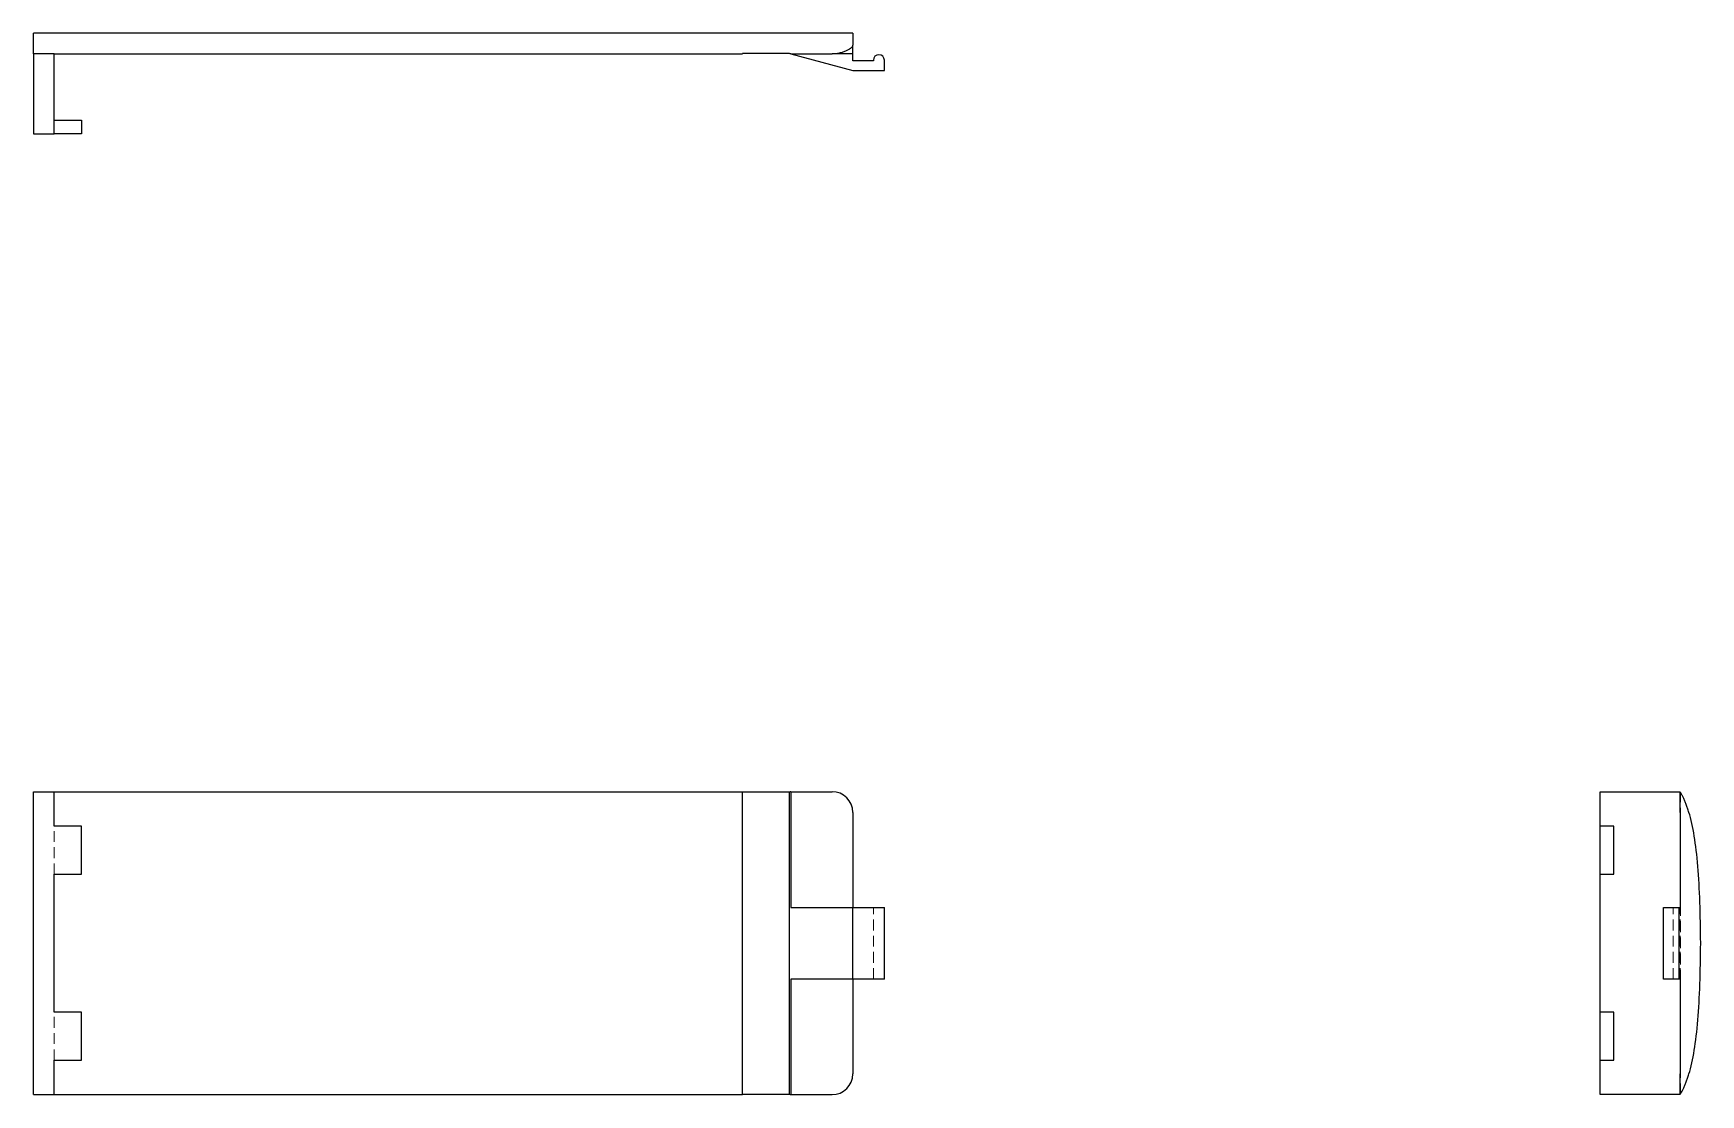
# Model space of a CAD drawing. Header units: millimetres. Extents: x 33 to 229, y 39 to 164.
import ezdxf

# ---------------------------------------------------------------- set-up
doc = ezdxf.new("R2010")
doc.units = ezdxf.units.MM
doc.linetypes.add('HIDDEN', pattern=[1.905, 1.27, -0.635])

msp = doc.modelspace()

# ---------------------------------------------------------------- linework, layer by layer
at = {"color": 7, "linetype": 'Continuous', "lineweight": 25}
for p, q in [((129.28, 163.91), (33, 163.91)), ((33, 161.48), (33, 152.09)), ((35.43, 161.48), (33, 161.48)), ((35.43, 152.09), (35.43, 161.48)), ((35.43, 161.48), (116.33, 161.48)), ((121.84, 161.52), (116.33, 161.52)), ((121.99, 161.48), (126.85, 161.48)), ((121.99, 161.48), (129.28, 159.54)), ((129.28, 161.48), (126.85, 161.48)), ((129.28, 161.48), (129.28, 162.53)), ((129.28, 160.67), (129.28, 161.48)), ((131.71, 160.67), (129.28, 160.67)), ((131.71, 160.75), (131.71, 160.67)), ((133, 159.54), (133, 160.75)), ((129.28, 159.54), (133, 159.54)), ((35.43, 153.71), (38.66, 153.71)), ((38.66, 153.71), (38.66, 152.09)), ((33, 152.09), (35.43, 152.09)), ((38.66, 152.09), (35.43, 152.09)), ((33, 74.8), (35.43, 74.8)), ((33, 39.2), (33, 74.8)), ((35.43, 70.75), (35.43, 74.8)), ((35.43, 74.8), (116.33, 74.8)), ((116.33, 39.2), (116.33, 74.8)), ((121.84, 74.74), (116.33, 74.74)), ((121.84, 39.26), (121.84, 74.74)), ((121.99, 74.8), (121.99, 61.21)), ((121.99, 74.8), (126.85, 74.8)), ((217.09, 74.8), (226.48, 74.8)), ((217.09, 70.75), (217.09, 74.8)), ((226.48, 72.37), (226.48, 74.8)), ((38.66, 70.75), (35.43, 70.75)), ((38.66, 65.09), (38.66, 70.75)), ((129.28, 72.37), (129.28, 61.21)), ((217.09, 65.09), (217.09, 70.75)), ((218.71, 70.75), (217.09, 70.75)), ((218.71, 65.09), (218.71, 70.75)), ((226.48, 72.37), (226.48, 61.21)), ((35.43, 48.91), (35.43, 65.09)), ((35.43, 65.09), (38.66, 65.09)), ((217.09, 65.09), (218.71, 65.09)), ((217.09, 48.91), (217.09, 65.09)), ((121.99, 61.21), (129.28, 61.21)), ((129.28, 52.79), (129.28, 61.21)), ((129.28, 61.21), (133, 61.21)), ((133, 52.79), (133, 61.21)), ((224.54, 52.79), (224.54, 61.21)), ((224.54, 61.21), (225.75, 61.21)), ((225.75, 61.21), (226.4, 61.21)), ((226.4, 52.79), (226.4, 61.21)), ((226.4, 61.21), (226.48, 61.21)), ((121.99, 52.79), (121.99, 39.2)), ((129.28, 52.79), (121.99, 52.79)), ((133, 52.79), (129.28, 52.79)), ((129.28, 52.79), (129.28, 41.63)), ((225.75, 52.79), (224.54, 52.79)), ((226.4, 52.79), (225.75, 52.79)), ((226.48, 52.79), (226.4, 52.79)), ((226.48, 52.79), (226.48, 41.63)), ((38.66, 48.91), (35.43, 48.91)), ((38.66, 43.25), (38.66, 48.91)), ((217.09, 43.25), (217.09, 48.91)), ((218.71, 48.91), (217.09, 48.91)), ((218.71, 43.25), (218.71, 48.91)), ((35.43, 39.2), (35.43, 43.25)), ((35.43, 43.25), (38.66, 43.25)), ((217.09, 43.25), (218.71, 43.25)), ((217.09, 39.2), (217.09, 43.25)), ((226.48, 39.2), (226.48, 41.63)), ((33, 39.2), (35.43, 39.2)), ((35.43, 39.2), (116.33, 39.2)), ((116.33, 39.26), (121.84, 39.26)), ((121.99, 39.2), (126.85, 39.2)), ((226.48, 39.2), (217.09, 39.2))]:
    msp.add_line(p, q, dxfattribs=at)
at = {"color": 7, "linetype": 'HIDDEN', "lineweight": 18}
for p, q in [((226.48, 74.8), (217.09, 74.8)), ((226.52, 39.26), (226.52, 74.74)), ((35.43, 65.09), (35.43, 70.75)), ((131.71, 52.79), (131.71, 61.21)), ((225.67, 52.79), (225.67, 61.21)), ((226.48, 52.79), (226.48, 61.21)), ((35.43, 43.25), (35.43, 48.91))]:
    msp.add_line(p, q, dxfattribs=at)
at = {"color": 7, "linetype": 'Continuous', "lineweight": 25}
for centre, radius, start, end in [((132.35, 160.75), 0.647, 0, 179.9865), ((126.85, 72.37), 2.43, 0, 90), ((126.85, 41.63), 2.43, 270, 0)]:
    msp.add_arc(centre, radius, start, end, dxfattribs=at)
for points, knots in [([(33, 161.48), (33, 161.56), (33, 161.64), (33, 161.72), (33, 161.8), (33, 161.88), (33, 161.96), (33, 162.05), (33, 162.14), (33, 162.22), (33, 162.37), (33, 162.51), (33, 162.64), (33, 162.7), (33, 162.76), (33, 162.81), (33, 162.86), (33, 162.91), (33, 162.96), (33, 163), (33, 163.04), (33, 163.08), (33, 163.13), (33, 163.17), (33, 163.2), (33, 163.24), (33, 163.28), (33, 163.32), (33, 163.36), (33, 163.4), (33, 163.44), (33, 163.48), (33, 163.53), (33, 163.57), (33, 163.61), (33, 163.65), (33, 163.68), (33, 163.71), (33, 163.73), (33, 163.75), (33, 163.77), (33, 163.79), (33, 163.81), (33, 163.82), (33, 163.84), (33, 163.85), (33, 163.86), (33, 163.87), (33, 163.88), (33, 163.88), (33, 163.89), (33, 163.9), (33, 163.9), (33, 163.9), (33, 163.91)], [0, 0, 0, 0, 0.0294999, 0.0294999, 0.0294999, 0.0603582, 0.0603582, 0.0603582, 0.0959273, 0.0959273, 0.0959273, 0.1590294, 0.1590294, 0.1590294, 0.1894879, 0.1894879, 0.1894879, 0.2161226, 0.2161226, 0.2161226, 0.2412827, 0.2412827, 0.2412827, 0.2672983, 0.2672983, 0.2672983, 0.295379, 0.295379, 0.295379, 0.3266579, 0.3266579, 0.3266579, 0.3676885, 0.3676885, 0.3676885, 0.4113909, 0.4113909, 0.4113909, 0.4465423, 0.4465423, 0.4465423, 0.4792205, 0.4792205, 0.4792205, 0.5103844, 0.5103844, 0.5103844, 0.5411409, 0.5411409, 0.5411409, 0.571893, 0.571893, 0.571893, 0.600744, 0.600744, 0.600744, 0.600744]), ([(129.28, 163.91), (129.28, 163.9), (129.28, 163.87), (129.28, 163.76), (129.28, 163.68), (129.28, 163.47), (129.28, 163.33), (129.28, 162.98), (129.28, 162.78), (129.28, 162.53)], [0, 0, 0, 0, 0.25, 0.25, 0.5, 0.5, 0.75, 0.75, 1, 1, 1, 1]), ([(129.28, 162.53), (129.28, 162.48), (129.26, 162.43), (129.2, 162.33), (129.16, 162.27), (129.04, 162.16), (128.97, 162.11), (128.8, 161.99), (128.7, 161.94), (128.48, 161.83), (128.36, 161.78), (128.1, 161.68), (127.96, 161.64), (127.66, 161.56), (127.51, 161.53), (127.19, 161.49), (127.02, 161.48), (126.85, 161.48)], [0, 0, 0, 0, 0.125, 0.125, 0.25, 0.25, 0.375, 0.375, 0.5, 0.5, 0.625, 0.625, 0.75, 0.75, 0.875, 0.875, 1, 1, 1, 1]), ([(227.53, 72.37), (227.48, 72.53), (227.43, 72.69), (227.33, 73), (227.27, 73.15), (227.16, 73.44), (227.11, 73.57), (226.99, 73.83), (226.94, 73.96), (226.83, 74.18), (226.78, 74.28), (226.68, 74.46), (226.64, 74.54), (226.56, 74.67), (226.53, 74.71), (226.49, 74.78), (226.48, 74.8), (226.48, 74.8)], [0, 0, 0, 0, 0.125, 0.125, 0.25, 0.25, 0.375, 0.375, 0.5, 0.5, 0.625, 0.625, 0.75, 0.75, 0.875, 0.875, 1, 1, 1, 1]), ([(228.91, 57), (228.9, 58.68), (228.87, 60.28), (228.76, 63.3), (228.68, 64.72), (228.47, 67.33), (228.33, 68.53), (227.98, 70.65), (227.78, 71.57), (227.53, 72.37)], [0, 0, 0, 0, 0.25, 0.25, 0.5, 0.5, 0.75, 0.75, 1, 1, 1, 1]), ([(227.53, 41.63), (227.78, 42.43), (227.98, 43.35), (228.33, 45.47), (228.47, 46.67), (228.68, 49.28), (228.76, 50.7), (228.87, 53.72), (228.9, 55.32), (228.91, 57)], [0, 0, 0, 0, 0.25, 0.25, 0.5, 0.5, 0.75, 0.75, 1, 1, 1, 1]), ([(226.48, 39.2), (226.48, 39.2), (226.49, 39.22), (226.53, 39.28), (226.56, 39.33), (226.67, 39.52), (226.78, 39.71), (226.94, 40.04), (226.99, 40.17), (227.11, 40.43), (227.16, 40.56), (227.27, 40.85), (227.33, 41), (227.43, 41.31), (227.48, 41.47), (227.53, 41.63)], [0, 0, 0, 0, 0.125, 0.125, 0.25, 0.25, 0.5, 0.5, 0.625, 0.625, 0.75, 0.75, 0.875, 0.875, 1, 1, 1, 1])]:
    msp.add_open_spline(points, degree=3, knots=knots, dxfattribs=at)
for points in [[(116.33, 161.52), (116.33, 161.51), (116.33, 161.49), (116.33, 161.48)], [(121.99, 161.48), (121.94, 161.49), (121.89, 161.51), (121.84, 161.52)], [(121.99, 74.8), (121.94, 74.78), (121.89, 74.76), (121.84, 74.74)], [(121.84, 39.26), (121.89, 39.24), (121.94, 39.22), (121.99, 39.2)]]:
    msp.add_open_spline(points, degree=3, dxfattribs=at)

doc.saveas('drawing.dxf')
